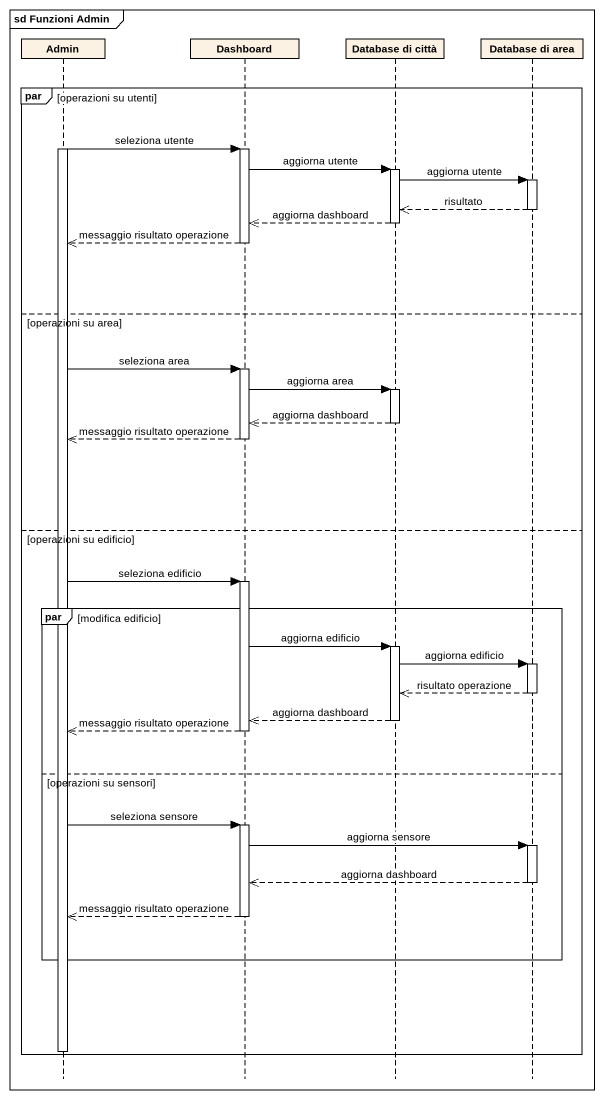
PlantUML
@startuml
mainframe sd Funzioni Admin
hide footbox
participant Admin
participant Dashboard
participant "Database di città" as Database_di_città
participant "Database di area" as Database_di_area

par operazioni su utenti
  activate Admin
  Admin -> Dashboard : seleziona utente
  activate Dashboard
  Dashboard -> Database_di_città : aggiorna utente
  activate Database_di_città
  Database_di_città -> Database_di_area : aggiorna utente
  activate Database_di_area
  Database_di_area -->> Database_di_città : risultato
  deactivate Database_di_area
  Database_di_città -->> Dashboard : aggiorna dashboard
  deactivate Database_di_città
  Dashboard -->> Admin : messaggio risultato operazione
  deactivate Dashboard
else operazioni su area
  Admin -> Dashboard : seleziona area
  activate Dashboard
  Dashboard -> Database_di_città : aggiorna area
  activate Database_di_città
  Database_di_città -->> Dashboard : aggiorna dashboard
  deactivate Database_di_città
  Dashboard -->> Admin : messaggio risultato operazione
  deactivate Dashboard
else operazioni su edificio
  Admin -> Dashboard : seleziona edificio
  activate Dashboard
  par modifica edificio
    Dashboard -> Database_di_città : aggiorna edificio
    activate Database_di_città
    Database_di_città -> Database_di_area : aggiorna edificio
    activate Database_di_area
    Database_di_area -->> Database_di_città : risultato operazione
    deactivate Database_di_area
    Database_di_città -->> Dashboard : aggiorna dashboard
    deactivate Database_di_città
    Dashboard -->> Admin : messaggio risultato operazione
    deactivate Dashboard
  else operazioni su sensori
    Admin -> Dashboard : seleziona sensore
    activate Dashboard
    Dashboard -> Database_di_area : aggiorna sensore
    activate Database_di_area
    Database_di_area -->> Dashboard : aggiorna dashboard
    deactivate Database_di_area
    Dashboard -->> Admin : messaggio risultato operazione
    deactivate Dashboard
  end
  deactivate Admin
end
@enduml
